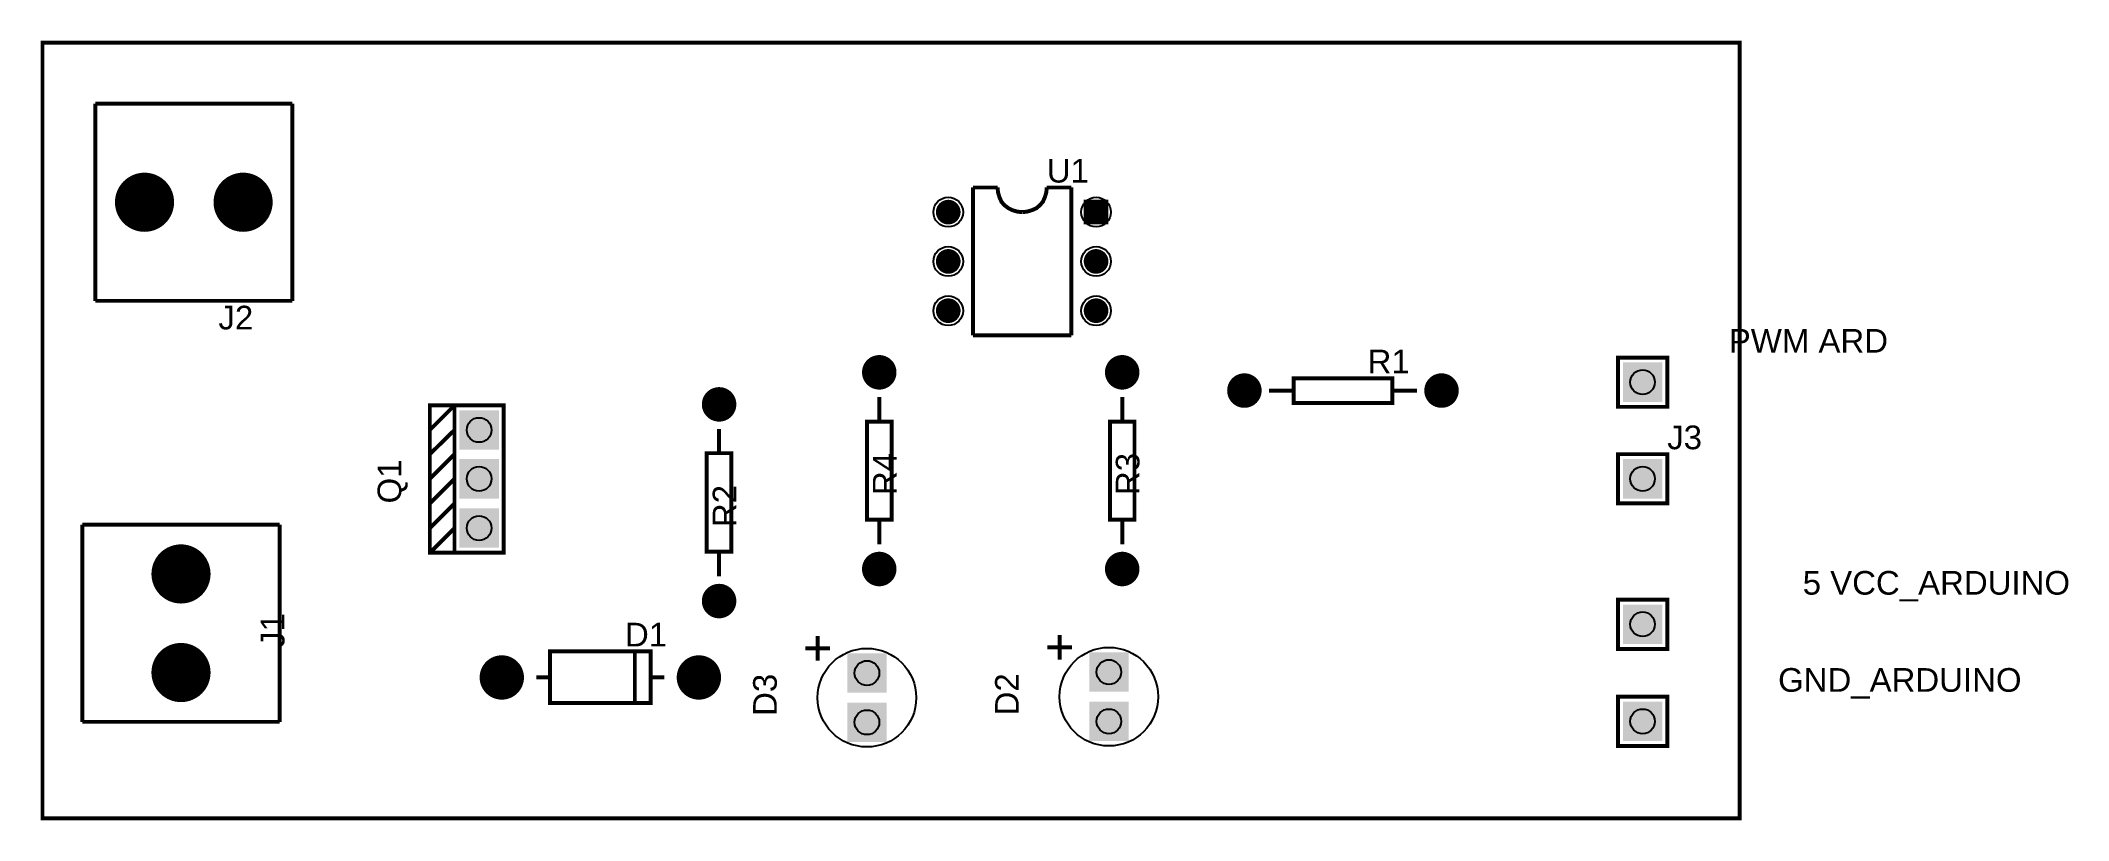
# Model space of a CAD drawing. Header units: inches. Extents: x -1.79 to 2.33, y -0.79 to 0.79.
import ezdxf

# ---------------------------------------------------------------- set-up
doc = ezdxf.new("R2010")
doc.units = ezdxf.units.IN
doc.layers.get('0').update_dxf_attribs({"linetype": 'CONTINUOUS'})

# ---------------------------------------------------------------- blocks, each defined once
blk = doc.blocks.new('EPAD')
at = {"const_width": 0.5}
blk.add_lwpolyline([(-0.25, 0, 1), (0.25, 0, 1)], format="xyb", close=True, dxfattribs=at)
blk = doc.blocks.new('RPAD')
blk.add_trace([(-0.5, -0.5), (-0.5, 0.5), (0.5, -0.5), (0.5, 0.5)])

msp = doc.modelspace()

# ---------------------------------------------------------------- linework, layer by layer
at = {"const_width": 0.008}
for points in [[(-1.784, -0.787), (1.66, -0.787), (1.66, 0.787), (-1.784, 0.787), (-1.784, -0.787)], [(-1.677, 0.263), (-1.677, 0.663)], [(-1.677, 0.663), (-1.277, 0.663)], [(-1.277, 0.263), (-1.277, 0.663)], [(0.154, 0.493), (0.104, 0.493)], [(0.104, 0.493), (0.104, 0.193)], [(0.204, 0.443), (0.194, 0.444), (0.184, 0.447), (0.176, 0.451), (0.168, 0.457), (0.162, 0.464), (0.158, 0.473), (0.155, 0.483), (0.154, 0.493)], [(0.204, 0.443), (0.214, 0.444), (0.224, 0.447), (0.233, 0.451), (0.24, 0.457), (0.246, 0.464), (0.25, 0.473), (0.253, 0.483), (0.254, 0.493)], [(0.304, 0.493), (0.254, 0.493)], [(0.304, 0.493), (0.304, 0.193)], [(-1.677, 0.263), (-1.277, 0.263)], [(0.304, 0.193), (0.104, 0.193)], [(1.413, 0.048), (1.513, 0.048), (1.513, 0.148), (1.413, 0.148), (1.413, 0.048)], [(0.755, 0.081), (0.705, 0.081)], [(0.755, 0.056), (0.955, 0.056), (0.955, 0.106), (0.755, 0.106), (0.755, 0.056)], [(1.005, 0.081), (0.955, 0.081)], [(-0.948, 0.051), (-0.998, 0.051), (-0.998, -0.248), (-0.948, -0.248)], [(-0.948, 0.051), (-0.998, 0.001)], [(-0.948, -0.248), (-0.848, -0.248), (-0.848, 0.051), (-0.948, 0.051), (-0.948, -0.248)], [(-0.086, 0.018), (-0.086, 0.068)], [(0.407, 0.018), (0.407, 0.068)], [(-0.948, 0.001), (-0.998, -0.048)], [(-0.411, -0.046), (-0.411, 0.003)], [(-0.111, -0.181), (-0.061, -0.181), (-0.061, 0.018), (-0.111, 0.018), (-0.111, -0.181)], [(0.382, -0.181), (0.432, -0.181), (0.432, 0.018), (0.382, 0.018), (0.382, -0.181)], [(-0.948, -0.048), (-0.998, -0.098)], [(-0.436, -0.246), (-0.386, -0.246), (-0.386, -0.046), (-0.436, -0.046), (-0.436, -0.246)], [(1.413, -0.148), (1.513, -0.148), (1.513, -0.048), (1.413, -0.048), (1.413, -0.148)], [(-0.948, -0.098), (-0.998, -0.148)], [(-0.948, -0.148), (-0.998, -0.198)], [(-1.303, -0.191), (-1.703, -0.191)], [(-1.703, -0.591), (-1.703, -0.191)], [(-1.303, -0.591), (-1.303, -0.191)], [(-0.948, -0.198), (-0.998, -0.248)], [(-0.086, -0.231), (-0.086, -0.181)], [(0.407, -0.231), (0.407, -0.181)], [(-0.411, -0.296), (-0.411, -0.246)], [(1.413, -0.443), (1.513, -0.443), (1.513, -0.343), (1.413, -0.343), (1.413, -0.443)], [(0.28, -0.415), (0.28, -0.465)], [(-0.754, -0.553), (-0.55, -0.553), (-0.55, -0.448), (-0.754, -0.448), (-0.754, -0.553)], [(-0.582, -0.449), (-0.582, -0.552)], [(-0.236, -0.442), (-0.186, -0.442)], [(-0.211, -0.417), (-0.211, -0.467)], [(0.255, -0.44), (0.305, -0.44)], [(-0.754, -0.501), (-0.782, -0.501)], [(-0.522, -0.501), (-0.55, -0.501)], [(1.413, -0.64), (1.513, -0.64), (1.513, -0.54), (1.413, -0.54), (1.413, -0.64)], [(-1.303, -0.591), (-1.703, -0.591)]]:
    msp.add_lwpolyline(points, dxfattribs=at)
for centre, radius in [((-1.577, 0.463), 0.03), ((-1.377, 0.463), 0.03), ((0.054, 0.443), 0.03), ((0.354, 0.443), 0.03), ((0.054, 0.343), 0.03), ((0.354, 0.343), 0.03), ((0.054, 0.243), 0.03), ((0.354, 0.243), 0.03), ((-0.086, 0.118), 0.025), ((0.407, 0.118), 0.025), ((0.655, 0.081), 0.025), ((1.055, 0.081), 0.025), ((1.463, 0.098), 0.025), ((-0.411, 0.053), 0.025), ((-0.898, 0.001), 0.025), ((-0.898, -0.098), 0.025), ((1.463, -0.098), 0.025), ((-0.898, -0.198), 0.025), ((-1.503, -0.291), 0.03), ((-0.086, -0.281), 0.025), ((0.407, -0.281), 0.025), ((-0.411, -0.346), 0.025), ((1.463, -0.393), 0.025), ((-1.503, -0.491), 0.03), ((-0.852, -0.501), 0.025), ((-0.452, -0.501), 0.025), ((-0.111, -0.492), 0.025), ((0.38, -0.49), 0.025), ((-0.111, -0.592), 0.025), ((0.38, -0.59), 0.025), ((1.463, -0.59), 0.025)]:
    msp.add_circle(centre, radius)
at = {"layer": '12632256'}
for centre, radius in [((-0.111, -0.542), 0.1), ((0.38, -0.54), 0.1), ((-0.111, -0.542), 0), ((0.38, -0.54), 0)]:
    msp.add_circle(centre, radius, dxfattribs=at)

# ---------------------------------------------------------------- block references
for name, p, xscale, yscale in [('EPAD', (-1.577, 0.463), 0.12, 0.12), ('EPAD', (-1.377, 0.463), 0.12, 0.12), ('EPAD', (0.054, 0.443), 0.05, 0.05), ('EPAD', (0.054, 0.343), 0.05, 0.05), ('EPAD', (0.354, 0.343), 0.05, 0.05), ('EPAD', (0.054, 0.243), 0.05, 0.05), ('EPAD', (0.354, 0.243), 0.05, 0.05), ('EPAD', (-0.086, 0.118), 0.07, 0.07), ('EPAD', (0.407, 0.118), 0.07, 0.07), ('RPAD', (1.463, 0.098), 0.08, 0.08), ('EPAD', (-0.411, 0.053), 0.07, 0.07), ('EPAD', (0.655, 0.081), 0.07, 0.07), ('EPAD', (1.055, 0.081), 0.07, 0.07), ('RPAD', (1.463, -0.098), 0.08, 0.08), ('EPAD', (-1.503, -0.291), 0.12, 0.12), ('EPAD', (-0.086, -0.281), 0.07, 0.07), ('EPAD', (0.407, -0.281), 0.07, 0.07), ('EPAD', (-0.411, -0.346), 0.07, 0.07), ('RPAD', (1.463, -0.393), 0.08, 0.08), ('EPAD', (-1.503, -0.491), 0.12, 0.12), ('EPAD', (-0.852, -0.501), 0.09, 0.09), ('EPAD', (-0.452, -0.501), 0.09, 0.09), ('RPAD', (1.463, -0.59), 0.08, 0.08)]:
    msp.add_blockref(name, p, dxfattribs=dict(xscale=xscale, yscale=yscale))
at = {"rotation": 270}
for p, xscale, yscale in [((0.354, 0.443), 0.05, 0.05), ((-0.898, 0.001), 0.08, 0.08), ((-0.898, -0.098), 0.08, 0.08), ((-0.898, -0.198), 0.08, 0.08), ((-0.111, -0.492), 0.08, 0.08), ((0.38, -0.49), 0.08, 0.08), ((-0.111, -0.592), 0.08, 0.08), ((0.38, -0.59), 0.08, 0.08)]:
    msp.add_blockref('RPAD', p, dxfattribs=dict(at, xscale=xscale, yscale=yscale))

# ---------------------------------------------------------------- texts
at = {"layer": '12632256', "width": 1.041667}
for s, p in [('U1', (0.254, 0.503)), ('J2', (-1.427, 0.205)), ('PWM ARD', (1.638, 0.158)), ('R1', (0.905, 0.116)), ('J3', (1.513, -0.038)), ('5 VCC_ARDUINO', (1.788, -0.333)), ('D1', (-0.602, -0.438)), ('GND_ARDUINO', (1.738, -0.53))]:
    msp.add_text(s, height=0.048, dxfattribs=at).set_placement(p)
for s, p in [('Q1', (-1.056, -0.148)), ('R4', (-0.051, -0.131)), ('R3', (0.442, -0.131)), ('R2', (-0.376, -0.196)), ('J1', (-1.293, -0.441)), ('D3', (-0.294, -0.579)), ('D2', (0.197, -0.578))]:
    msp.add_text(s, height=0.048, rotation=90, dxfattribs=at).set_placement(p)

doc.saveas('drawing.dxf')
